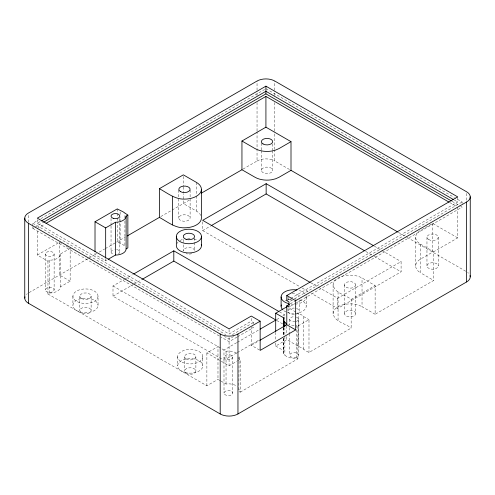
<?xml version="1.0" encoding="UTF-8"?>
<svg xmlns="http://www.w3.org/2000/svg" width="495" height="495" viewBox="0 0 495 495"><rect width="100%" height="100%" fill="white"/><g stroke="black" fill="none" stroke-linecap="round" stroke-linejoin="round"><path stroke-width="0.37" stroke-dasharray="2.48 1.86" d="M28.425 222.255L28.425 214.564M66.157 246.089L70.154 248.391L60.409 254.034A10.673 6.163 0 0 1 49.735 260.191L47.959 261.205L37.304 255.055L37.304 229.928M124.932 221.03L124.901 246.232L122.939 244.586L120.093 243.453L120.118 222.837M120.118 222.069L120.124 217.491M120.13 214.434L120.13 211.377M124.938 217.973L124.944 213.388M220.461 380.797L217.979 379.362L217.979 346.556L206.879 352.966L229.08 365.78L229.08 337.293M259.516 350.033L251.274 345.275L251.274 327.065M253.496 323.928L253.496 322.462L251.274 321.181L251.274 317.524M243.008 169.104L257.041 161.005L257.041 131.781M257.041 131.014L257.041 102.564M257.041 95.646L257.041 91.031M257.041 90.263L257.041 81.038M289.501 169.488L274.799 161.005L274.799 150.239M274.799 149.471L274.799 131.781M274.799 131.014L274.799 102.564M274.799 95.646L274.799 91.031M274.799 90.263L274.799 81.038M457.696 207.133L457.696 237.891L433.725 251.732L433.725 280.436L375.123 314.263L375.123 285.559L362.031 277.998A16.948 9.789 0 0 0 350.045 275.133L345.659 275.468A16.948 9.789 0 0 0 333.092 284.916C334.577 293.374 345.541 294.624 351.153 299.401L351.153 328.105L308.985 352.452C305.205 351.066 302.68 347.645 298.807 346.58L298.807 313.774L288.789 307.989M303.621 349.352L303.621 316.546L301.659 314.907L298.807 313.774M375.123 314.263L362.031 306.702L362.031 277.998M290.794 298.367L457.696 202.01L457.696 196.88M462.132 203.47L462.132 202.01L454.769 197.753M466.575 200.215L466.575 191.757M239.085 357.192L238.769 358.559L240.174 359.37L240.174 392.176L238.769 391.366L239.085 357.192A10.673 6.163 0 0 0 238.924 356.122M240.174 392.176L297.885 358.863L296.48 358.052L294.11 358.232A10.673 6.163 0 0 1 284.866 355.15L283.802 353.665L283.437 352.069L283.753 338.493M299.32 299.989L299.122 312.159A5.649 3.261 0 0 1 296.493 314.139M47.959 261.205L47.959 294.018L49.735 293.009A10.673 6.163 0 0 0 60.409 286.846L70.154 281.203L70.154 248.391M32.868 226.209L32.868 223.276L38.226 220.182M40.906 218.635L264.584 89.502M37.304 219.613L37.304 223.276L40.646 221.345M32.868 226.939L32.868 228.405L34.205 227.632M34.873 227.242L42.91 222.608M37.304 228.405L44.661 224.161M37.304 255.055L59.499 242.247L61.498 243.398M29.094 292.607L87.924 258.644M88.593 258.26L96.612 253.626M99.285 252.085L104.631 248.997M105.299 248.608L125.241 237.105M160.782 216.575L171.48 210.4M172.149 210.016L190.866 199.213M95.015 253.032L95.015 254.554L105.67 260.71L106.969 259.955M202.665 221.797L202.665 230.583L210.684 225.955M236.672 352.941L223.975 360.267L112.996 296.196L112.996 285.943L123.688 279.768M124.356 279.384L132.375 274.756M112.996 296.196L133.044 284.619M133.712 284.235L141.731 279.607M37.304 223.276L229.08 333.995L251.274 321.181M286.784 300.682L290.126 298.751M232.378 334.651L253.496 322.462M290.342 301.189L293.683 299.258M294.352 298.875L462.132 202.01M233.646 336.482L229.08 339.118L224.402 336.421M290.126 303.874L294.797 301.177M457.696 237.891L432.611 223.406L420.626 230.33A16.948 9.789 0 0 0 420.626 244.171L420.626 272.875L433.725 280.436M236.994 337.114L229.08 341.686L221.042 337.046M237.656 336.73L253.496 327.591L252.382 326.947M290.342 306.312L295.688 303.225M296.356 302.841L462.132 207.133L460.796 206.359M236.672 342.689L223.975 350.014L224.018 393.073M237.34 342.299L259.392 329.565M276.767 319.535L280.108 317.604M282.781 316.064L284.786 314.907L284.786 320.766M237.34 352.551L259.392 339.818M251.274 345.275L259.163 340.721M310.891 282.818L337.615 298.244L401.092 261.595L401.092 271.848L337.615 308.496L311.559 293.455M229.08 365.78L236.913 361.257M237.563 360.88L240.174 359.37M296.48 358.052L296.48 325.246L297.885 326.057L308.985 319.646L308.985 352.452M351.153 299.401L375.123 285.559M47.959 294.018L206.879 385.772L217.979 379.362M275.69 342.992L275.69 346.048L286.784 339.638L298.807 346.58M294.315 314.529L293.665 314.579A5.649 3.261 0 0 1 288.065 310.891A5.649 3.261 0 0 1 295.131 308.168M112.996 285.943L226.042 351.215L228.412 351.029A10.673 6.163 0 0 1 237.154 353.659M221.079 381.156L226.042 384.021L228.412 383.835A10.673 6.163 0 0 1 237.154 386.465M287.391 312.469L290.417 313.193A12.554 7.252 0 0 0 293.665 313.44M265.92 88.729L454.094 197.369M454.354 200.079L457.696 202.01M452.09 201.335L460.127 205.976M449.677 202.504L456.359 206.359M420.626 244.171L433.725 251.732M398.419 232.372L406.562 237.074M407.23 237.458L465.906 271.334M374.375 246.17L381.051 250.024M381.719 250.408L401.092 261.595M365.687 251.404L371.702 254.876M374.375 256.422L401.092 271.848M200.834 215.492A16.948 9.789 0 0 0 196.447 211.105L183.354 203.556L183.348 193.737M202.665 230.583L299.537 286.512M302.21 288.053L308.886 291.914M333.092 284.916L333.092 313.626C334.577 322.078 345.541 323.328 351.153 328.105M303.621 316.546L308.985 319.646M279.44 311.819L284.786 314.907M276.767 320.525L282.781 324.002M275.69 346.048L283.753 350.701M32.868 223.276L225.726 334.626M32.868 228.405L220.374 336.656M70.154 281.203L59.499 275.053L59.499 242.247M120.093 243.453L117.21 241.746L117.21 221.902M305.013 293.999L304.543 293.343A12.554 7.252 0 0 0 298.163 290.2M183.348 176.362L183.348 186.182M183.348 186.937L183.348 192.982M438.261 237.247L438.261 265.951A5.649 3.261 0 0 1 429.79 268.779A5.649 3.261 0 0 1 429.79 263.13A5.649 3.261 0 0 1 438.261 265.951M432.611 223.406L432.611 252.116L420.626 259.034A16.948 9.789 0 0 0 420.626 272.875M426.962 237.247L426.962 265.951M415.664 237.247L415.664 265.951M355.695 284.916A5.649 3.261 0 0 1 347.218 287.744A5.649 3.261 0 0 1 347.218 282.094A5.649 3.261 0 0 1 355.695 284.916L355.695 313.626A5.649 3.261 0 0 1 347.218 316.447A5.649 3.261 0 0 1 347.218 310.798A5.649 3.261 0 0 1 355.695 313.626M344.396 284.916L344.396 313.626M338.06 291.84L338.06 320.543M337.615 298.244L337.615 308.496M306.226 296.963L306.226 306.188M298.504 319.263L298.504 355.144A4.393 2.537 0 0 1 291.914 357.341A4.393 2.537 0 0 1 291.914 352.947A4.393 2.537 0 0 1 298.504 355.144M297.885 326.057L297.885 358.863M289.717 319.263L289.717 324.609M289.717 327.659L289.717 333.005M289.717 333.766L289.717 355.144M288.016 296.963L288.016 299.989M288.016 308.298L288.016 311.318M286.784 325.908L286.784 333.537M286.784 336.588L286.784 339.638M284.866 327.684L284.866 336.074M284.866 336.841L284.866 355.15M283.802 327.721L283.802 335.35M283.802 338.407L283.802 353.665M283.753 327.814L283.753 335.443M283.437 327.653L283.437 335.282M283.437 338.332L283.437 352.069M275.69 332.312L275.69 339.941M272.683 143.915L272.683 149.96M272.683 150.715L272.683 170.354A5.649 3.261 0 0 1 264.206 173.182A5.649 3.261 0 0 1 264.206 167.533A5.649 3.261 0 0 1 272.683 170.354M261.385 143.16L261.385 149.96M261.385 150.715L261.385 170.354M232.805 357.192A4.393 2.537 0 0 1 226.215 359.389A4.393 2.537 0 0 1 226.215 354.995A4.393 2.537 0 0 1 232.805 357.192L232.805 393.073A4.393 2.537 0 0 1 226.215 395.27A4.393 2.537 0 0 1 226.215 390.877A4.393 2.537 0 0 1 232.805 393.073M229.08 329.602L229.08 333.995M226.042 351.215L226.042 384.021M206.879 352.966L206.879 385.772M202.789 356.678A12.554 7.252 0 0 1 183.954 362.959A12.554 7.252 0 0 1 183.954 350.404A12.554 7.252 0 0 1 202.789 356.678L202.789 365.91A12.554 7.252 0 0 1 183.954 372.184A12.554 7.252 0 0 1 183.954 359.63A12.554 7.252 0 0 1 202.789 365.91M196.447 182.401L196.447 195.247M196.447 196.001L196.447 211.105M195.884 356.678L195.884 371.033M194.554 237.99L194.554 241.77M194.554 242.525L194.554 250.835A5.649 3.261 0 0 0 188.904 247.568A5.649 3.261 0 0 0 183.255 250.835L183.255 242.525M190.117 190.08L190.117 218.029A5.649 3.261 0 0 1 181.64 220.85A5.649 3.261 0 0 1 181.64 215.201A5.649 3.261 0 0 1 190.117 218.029M184.585 356.678L184.585 371.033M183.255 239.5L183.255 241.77M178.813 190.08L178.813 218.029M177.68 356.678L177.68 365.91M119.827 218.394L119.827 222.212M119.827 222.973L119.827 251.986M117.21 208.927L117.21 212.745M117.21 213.506L117.21 217.324M117.21 218.085L117.21 221.141M111.041 218.394L111.041 225.268M111.041 226.029L111.041 251.986A4.393 2.537 0 0 0 114.296 254.436M105.67 258.421L105.67 260.71M98.029 296.196A12.554 7.252 0 0 1 79.194 302.476A12.554 7.252 0 0 1 79.194 289.915A12.554 7.252 0 0 1 98.029 296.196L98.029 305.421A12.554 7.252 0 0 1 79.194 311.702A12.554 7.252 0 0 1 79.194 299.147A12.554 7.252 0 0 1 98.029 305.421M91.123 296.196L91.123 310.551A5.649 3.261 0 0 1 82.646 313.372A5.649 3.261 0 0 1 82.646 307.723A5.649 3.261 0 0 1 91.123 310.551M79.819 296.196L79.819 310.551M72.913 296.196L72.913 305.421M60.409 254.034L60.409 286.846M54.128 254.034A4.393 2.537 0 0 1 47.539 256.231A4.393 2.537 0 0 1 47.539 251.837A4.393 2.537 0 0 1 54.128 254.034L54.128 289.915A4.393 2.537 0 0 1 47.539 292.112A4.393 2.537 0 0 1 47.539 287.719A4.393 2.537 0 0 1 54.128 289.915M49.735 260.191L49.735 293.009M45.342 254.034L45.342 289.915M191.726 253.657A5.649 3.261 0 0 1 186.077 253.657M176.777 243.831A12.554 7.252 0 0 1 178.027 242.08M180.025 240.582A12.554 7.252 0 0 1 182.624 239.431M187.593 238.497A12.554 7.252 0 0 1 190.872 238.547M194.009 239.085A12.554 7.252 0 0 1 197.183 240.261M296.493 308.49A5.649 3.261 0 0 1 299.32 311.318M294.977 313.403A12.554 7.252 0 0 0 305.792 304.314L304.543 302.569A12.554 7.252 0 0 0 299.945 299.914M286.023 311.943A12.554 7.252 0 0 1 283.227 310.216M285.386 300.743A12.554 7.252 0 0 1 287.391 299.914M287.966 299.735A12.554 7.252 0 0 1 290.417 299.19M294.977 298.98A12.554 7.252 0 0 1 296.282 299.104M333.092 313.626A16.948 9.789 0 0 1 345.659 304.171L350.045 303.837A16.948 9.789 0 0 1 362.031 306.702M306.034 295.707A12.554 7.252 0 0 1 294.977 304.171M293.665 304.215A12.554 7.252 0 0 1 290.417 303.967M292.205 300.119A5.649 3.261 0 0 1 288.208 297.811M292.205 293.813A5.649 3.261 0 0 1 299.32 296.963M116.573 249.536A4.393 2.537 0 0 1 118.54 253.78M111.041 251.986A4.393 2.537 0 0 1 114.296 249.536M296.307 317.066A4.393 2.537 0 0 1 296.307 321.459M295.249 321.713A4.393 2.537 0 0 1 289.754 319.591A4.393 2.537 0 0 1 294.11 316.726M294.11 325.425A10.673 6.163 0 0 1 288.777 324.596M238.924 388.928A10.673 6.163 0 0 1 239.085 389.998M467.657 272.436A12.554 7.252 0 0 1 468.567 273.221M257.041 161.005A12.554 7.252 0 0 1 274.799 161.005M26.433 294.494A12.554 7.252 0 0 1 27.343 293.708M186.238 373.341A5.649 3.261 0 0 0 195.692 371.875A5.649 3.261 0 0 0 188.774 367.884A5.649 3.261 0 0 0 186.238 373.341M81.477 298.504A5.649 3.261 0 0 0 90.925 297.043A5.649 3.261 0 0 0 84.008 293.046A5.649 3.261 0 0 0 81.477 298.504M186.238 358.986A5.649 3.261 0 0 0 195.692 357.526A5.649 3.261 0 0 0 188.774 353.529A5.649 3.261 0 0 0 186.238 358.986M428.621 239.555A5.649 3.261 0 0 0 438.069 238.095A5.649 3.261 0 0 0 431.151 234.098A5.649 3.261 0 0 0 428.621 239.555"/><path stroke-width="0.74" d="M24.75 298.12L24.75 218.153M28.425 303.243L28.425 223.282A12.554 7.252 0 0 1 28.425 213.029L257.041 81.038A12.554 7.252 0 0 1 274.799 81.038L466.575 191.757A12.554 7.252 0 0 1 466.575 202.01L466.575 281.971L237.959 413.962A12.554 7.252 0 0 1 220.201 413.962L28.425 303.243A12.554 7.252 0 0 1 24.942 296.858M220.201 413.962L220.201 333.995L28.425 223.282M237.959 413.962L237.959 333.995L260.153 321.187L260.153 350.404L295.663 329.899L295.663 300.682L466.575 202.01M201.335 193.18L241.95 169.742L241.95 141.013L265.92 127.172L265.92 96.414L449.008 202.121M451.421 200.945L265.92 93.852L265.92 91.655M453.686 199.695L265.92 91.29L265.92 86.161L37.304 218.153L229.08 328.872L251.274 316.058L260.153 321.187M259.826 340.337L286.784 324.769L286.784 305.805L289.457 304.264M470.25 276.847L470.25 196.88M283.437 326.892L283.753 317.895L275.69 313.236L275.69 331.551M95.015 221.741L105.67 227.892L115.434 222.267A10.673 6.163 0 0 0 126.107 216.105L127.865 215.078L122.983 211.749L117.21 208.927L95.015 221.741L95.015 251.503M108.275 259.207L115.434 255.074A10.673 6.163 0 0 0 126.107 248.911L127.865 247.89L127.865 215.078M41.314 220.962L265.92 91.29M43.585 222.218L265.92 93.852M45.998 223.387L265.92 96.414M159.371 188.688L183.342 174.846L196.447 182.401A16.948 9.789 0 0 1 200.122 193.069A16.948 9.789 0 0 1 184.462 199.108C174.927 199.448 167.31 192.939 159.371 188.688L159.384 217.398C167.316 221.649 174.927 228.158 184.462 227.811A16.948 9.789 0 0 0 201.416 218.029L201.416 189.319M127.252 235.948L159.384 217.398M397.881 232.062L291.004 170.354L291.004 141.65L279.019 148.574L275.505 150.127L271.421 151.105A16.948 9.789 0 0 1 255.049 148.574L241.95 141.013M373.706 245.78L266.143 183.682L202.665 220.331L310.223 282.435M291.004 170.354L279.019 177.278L275.505 178.831L271.421 179.809A16.948 9.789 0 0 1 255.049 177.278L241.95 169.742M211.353 225.572L266.143 193.935L364.351 250.637M133.712 273.983L173.807 250.835L278.772 311.429M142.399 279.217L173.807 261.082L276.099 320.141M286.784 305.805L289.006 307.086L289.006 301.962L286.784 300.682L286.784 295.552L457.696 196.88L265.92 86.161M275.69 313.236L286.784 306.832M260.061 329.181L276.099 319.918M288.536 303.515L287.391 303.243A12.554 7.252 0 0 1 282.07 294.191A12.554 7.252 0 0 1 296.92 289.965M265.92 127.172L291.004 141.65M286.784 295.552L295.663 300.682M286.784 324.769L295.663 329.899M283.437 319.263L283.802 320.859L284.866 322.344A10.673 6.163 0 0 0 286.562 323.619M284.866 322.344L284.866 326.156M283.802 320.859L283.802 326.96M283.753 317.895L283.753 327.046M281.111 296.963L281.111 306.188M266.143 183.682L266.143 193.935M201.459 236.48A12.554 7.252 0 0 1 182.624 242.76A12.554 7.252 0 0 1 182.624 230.2A12.554 7.252 0 0 1 201.459 236.48L201.459 245.706M176.35 236.48L176.35 245.706A12.554 7.252 0 0 0 190 252.926A12.554 7.252 0 0 0 201.267 244.443M173.807 250.835L173.807 261.082M172.477 196.243L172.477 224.947M126.107 216.105L126.107 248.911M115.434 222.267L115.434 255.074M105.67 227.892L105.67 257.654M282.793 309.814A12.554 7.252 0 0 1 281.302 304.932M470.058 275.585A12.554 7.252 0 0 1 466.575 281.971M237.959 333.995A12.554 7.252 0 0 1 220.201 333.995M186.077 239.308A5.649 3.261 0 0 0 194.554 236.48A5.649 3.261 0 0 0 186.077 233.652A5.649 3.261 0 0 0 186.077 239.308M263.037 143.958A5.649 3.261 0 0 0 272.491 142.498A5.649 3.261 0 0 0 265.567 138.501A5.649 3.261 0 0 0 263.037 143.958M180.471 191.627A5.649 3.261 0 0 0 189.919 190.167A5.649 3.261 0 0 0 183.001 186.169A5.649 3.261 0 0 0 180.471 191.627M113.237 218.301A4.393 2.537 0 0 0 119.827 216.105A4.393 2.537 0 0 0 113.237 213.908A4.393 2.537 0 0 0 113.237 218.301"/></g></svg>
